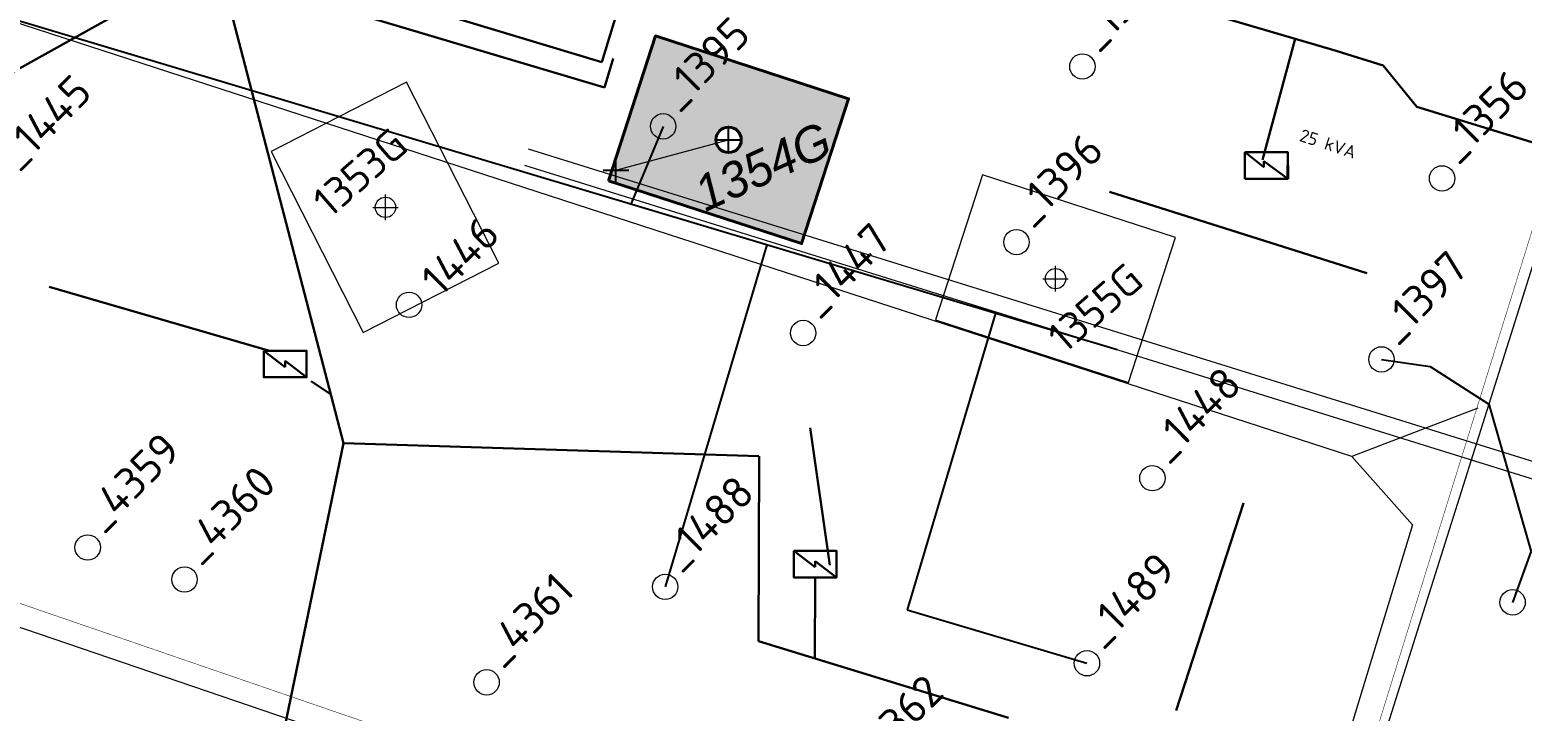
# Model space of a CAD drawing. Header units: millimetres. Extents: x 519 to 9564855, y -810 to 5021775.
# Drawn here: x 9534373 to 9534961, y 4999167 to 4999435 of the extents above; entities that cross this region are included whole.
import ezdxf
from ezdxf.enums import TextEntityAlignment as Align

# ---------------------------------------------------------------- set-up
doc = ezdxf.new("R2010")
doc.units = ezdxf.units.MM
doc.header["$LTSCALE"] = 2
doc.header["$MEASUREMENT"] = 0
doc.header["$PDMODE"] = 2
doc.header["$PDSIZE"] = 5
for name, color, linetype in [('OLD WELLS(dr.bfr2000)', 24, 'Continuous'), ('Скважины на 2014 год', 70, 'Continuous'), ('Сущ. Нефтепровод', 3, 'НЕФТЬ')]:
    doc.layers.add(name, color=color, linetype=linetype)
for name, color, linetype, lineweight in [('SteamInjInfrastructure', 25, 'Continuous', 100), ('Новый водовод', 5, 'g_122_vpr', 30), ('Скважины на 2024 год-125', 10, 'Continuous', 40), ('Электро', 1, 'Continuous', 30), ('Электроснаб', 1, 'Continuous', 18), ('Электроснабжене', 1, 'Continuous', 18)]:
    doc.layers.add(name, color=color, linetype=linetype, lineweight=lineweight)
doc.styles.add('92051501$0$STANDARD', font='simplex.shx')
doc.styles.add('Elect', font='isocpeur.ttf')
doc.styles.add('Line_GUGK', font='')
doc.styles.get("Standard").update_dxf_attribs({"font": 'isocpeur.ttf', "width": 0.5})
doc.styles.get('Line_GUGK').set_extended_font_data('Bm431', italic=True)
doc.linetypes.add('g_122_vpr', pattern='A,2,-2,3,-0.6,["Впр",Line_GUGK,S=2,R=0,X=0,Y=-1],-6.4,3,-2,8,-2,8,-2,6', length=45)
doc.linetypes.add('STM_LINE', pattern='A,0.5,-0.2,["S",92051501$0$STANDARD,S=0.1,R=0,X=-0.1,Y=-0.05],-0.05', length=0.75)
doc.linetypes.add('WTR_LINE', pattern='A,0.5,-0.2,["W",92051501$0$STANDARD,S=0.1,R=0,X=-0.1,Y=-0.05],-0.05', length=0.75)
doc.linetypes.add('НЕФТЬ', pattern='A,20,-1.5,[1,MG,S=1,R=0,X=0,Y=-1.3],-3.5', length=25)

msp = doc.modelspace()

# ---------------------------------------------------------------- hatches: boundary and pattern name
at = {"layer": 'Скважины на 2024 год-125', "linetype": 'ByBlock', "lineweight": 0, "true_color": 0xadddf7}
h = msp.add_hatch(color=141, dxfattribs=at)
h.dxf.hatch_style = 1
h.paths.add_polyline_path([(9534695.81277, 4999408.17102), (9534619.72825, 4999432.89238), (9534601.18723, 4999375.82898), (9534677.27175, 4999351.10762)])
h.paths.add_polyline_path([(9534653.5, 4999392, -1), (9534643.5, 4999392, -1)], flags=16)

# ---------------------------------------------------------------- linework, layer by layer
at = {"color": 5, "linetype": 'WTR_LINE', "lineweight": 0, "ltscale": 20, "const_width": 0.2, "elevation": 0}
msp.add_lwpolyline([(9533642.46967, 4999403.61724), (9533660.08179, 4999452.86258), (9534855.21779, 4999042.44456), (9534857.53498, 4999049.12221), (9534868.61061, 4999045.67408)], dxfattribs=at)
at = {"color": 5, "linetype": 'WTR_LINE', "lineweight": 0, "ltscale": 20, "const_width": 0.2}
msp.add_lwpolyline([(9534969.44, 4998377.69), (9534874.71, 4998409.85), (9534780.3, 4998443.01), (9534686.19, 4998476.27), (9534716.9, 4998571.67), (9534747.56, 4998666.89), (9534778.22, 4998762.12), (9534808.88, 4998857.34), (9534839.54, 4998952.57), (9534868.6, 4999045.64), (9534899.11, 4999143.64), (9534928.85, 4999239.19), (9534958.59, 4999334.74), (9534988.33, 4999430.29), (9534996.21226, 4999455.61449), (9534996.21226, 4999455.61449)], dxfattribs=at)
at = {"layer": 'OLD WELLS(dr.bfr2000)', "lineweight": 0}
for centre in [(9534788, 4999420.9), (9534622.7, 4999397.3), (9534929.8, 4999376.8), (9534762, 4999351.7), (9534522.5, 4999327), (9534677.9, 4999315.9), (9534905.9, 4999305.5), (9534815.6, 4999258.7), (9534395.8, 4999231.4), (9534434, 4999218.8), (9534623.5, 4999215.9), (9534957.6, 4999209.8), (9534789.8, 4999185.8), (9534553.1, 4999178.3)]:
    msp.add_circle(centre, 5, dxfattribs=at)
at = {"layer": 'SteamInjInfrastructure', "color": 6, "linetype": 'STM_LINE', "lineweight": 0, "ltscale": 15}
for p, q in [((9534894.27443, 4999267.1967, -5.57702), (9533572.69758, 4999696.07286)), ((9534861.50542, 4999013.44572, 0), (9535051.32735, 4999613.83879, 0)), ((9534943.9185, 4999286.31133, -0.70447), (9534894.27443, 4999267.1967, -5.57702)), ((9534894.27443, 4999267.1967, -5.57702), (9534918.20727, 4999240.30396, -5.57702)), ((9534918.20727, 4999240.30396, -5.57702), (9534885.38244, 4999133.22208, -5.57702)), ((9534714.94693, 4999082.18635, 0), (9534311.41295, 4999219.46581, 0))]:
    msp.add_line(p, q, dxfattribs=at)
at = {"layer": 'Новый водовод', "linetype": 'ByBlock', "lineweight": 25}
for p, q in [((9534905.9, 4999305.5), (9534925.13541, 4999302.68438, -3.14074)), ((9534925.10263, 4999302.68918, -3.13539), (9534948.27934, 4999287.91707, -1.78511)), ((9534948.28861, 4999287.89794), (9534964.88964, 4999229.72015)), ((9534964.80991, 4999229.75775, 1.77993), (9534957.6, 4999209.8))]:
    msp.add_line(p, q, dxfattribs=at)
at = {"layer": 'Скважины на 2014 год', "color": 0, "lineweight": 0, "ltscale": 5}
for p, q in [((9534569.4753, 4999388.44979, -21.0001), (9535034.59114, 4999243.89767)), ((9534567.99058, 4999381.96622, -21.1786), (9535035.48714, 4999236.67356))]:
    msp.add_line(p, q, dxfattribs=at)
at = {"layer": 'Скважины на 2024 год-125', "color": 0, "lineweight": 15}
msp.add_line((9534604.1, 4999380.1), (9534648.52, 4999392.03), dxfattribs=at)
at = {"layer": 'Скважины на 2024 год-125'}
msp.add_lwpolyline([(9534601.18723, 4999375.82898), (9534677.27175, 4999351.10762), (9534695.81277, 4999408.17102), (9534619.72825, 4999432.89238)], close=True, dxfattribs=at)
at = {"layer": 'Скважины на 2024 год-125', "color": 0, "linetype": 'ByBlock', "lineweight": 0}
for points in [[(9534468.11018, 4999387.42055), (9534504.42942, 4999316.14002), (9534557.88982, 4999343.37945), (9534521.57058, 4999414.65998)], [(9534730.08723, 4999321.12898), (9534806.17175, 4999296.40762), (9534824.71277, 4999353.47102), (9534748.62825, 4999378.19238)]]:
    msp.add_lwpolyline(points, close=True, dxfattribs=at)
at = {"layer": 'Скважины на 2024 год-125', "ltscale": 50}
msp.add_circle((9534648.5, 4999392), 5, dxfattribs=at)
at = {"layer": 'Скважины на 2024 год-125', "color": 0, "linetype": 'ByBlock', "lineweight": 0}
for centre in [(9534513.2, 4999365.4), (9534777.4, 4999337.3)]:
    msp.add_circle(centre, 4, dxfattribs=at)
at = {"layer": 'Скважины на 2024 год-125', "lineweight": 25}
for p in [(9534648.5, 4999392), (9534604.1, 4999380.1)]:
    msp.add_point(p, dxfattribs=at)
at = {"layer": 'Скважины на 2024 год-125', "color": 0, "linetype": 'ByBlock', "lineweight": 0}
for p in [(9534513.2, 4999365.4), (9534777.4, 4999337.3)]:
    msp.add_point(p, dxfattribs=at)
at = {"layer": 'Сущ. Нефтепровод', "linetype": 'ByBlock', "lineweight": 25}
for p, q in [((9534801.73886, 4999309.31989, -10.5893), (9534159.61101, 4999501.30323)), ((9534622.7, 4999397.3), (9534610.00531, 4999366.64437, -7.42743)), ((9534663.63827, 4999350.6092, -8.31189), (9534623.5, 4999215.9)), ((9534753.72431, 4999323.76694, -8.31189), (9534718.8906, 4999206.86056, -1.09848)), ((9534718.8906, 4999206.86056, -1.09848), (9534789.8, 4999185.8))]:
    msp.add_line(p, q, dxfattribs=at)
at = {"layer": 'Электро'}
for p, q in [((9534598.5193, 4999422.6079, -21.6376), (9534620.9075, 4999496.518, -21.6376)), ((9534495.4457, 4999453.6551, -21.6376), (9534598.5193, 4999422.6079, -21.6376)), ((9534492.183, 4999444.4661, -21.4956), (9534599.5872, 4999412.6093, -21.4956)), ((9534599.5872, 4999412.6093, -21.4956), (9534602.94973, 4999423.97069, -21.4956)), ((9534919.81685, 4999404.9455, 0), (9535061.64982, 4999361.57559, 0)), ((9534851.99153, 4999387.16051, 0), (9534869.03996, 4999387.26484, 0)), ((9534852.05623, 4999376.58816, 0), (9534851.99153, 4999387.16051, 0)), ((9534868.94271, 4999387.1664, 0), (9534852.34711, 4999387.06483, 0)), ((9534852.34711, 4999387.06483, 0), (9534859.55889, 4999381.2376, 0)), ((9534868.86901, 4999376.72393, 0), (9534868.94271, 4999387.1664, 0)), ((9534869.03996, 4999387.26484, 0), (9534869.10466, 4999376.69249, 0)), ((9534859.55889, 4999381.2376, 0), (9534859.54435, 4999383.61283, 0)), ((9534859.54435, 4999383.61283, 0), (9534868.86901, 4999376.72393, 0)), ((9534869.10466, 4999376.69249, 0), (9534852.05623, 4999376.58816, 0)), ((9534465.20225, 4999308.91082), (9534473.64827, 4999302.50492)), ((9534473.64827, 4999302.50492), (9534473.63373, 4999304.88015)), ((9534473.63373, 4999304.88015), (9534482.07974, 4999298.47424)), ((9534680.7178, 4999278.5069, -21.9047), (9534688.3722, 4999224.4201, -21.9047)), ((9534496.7227, 4999272.4722, -23.0866), (9534660.4589, 4999267.445, -21.5752)), ((9534674.18987, 4999230.03531), (9534682.63588, 4999223.62941)), ((9534682.63588, 4999223.62941), (9534682.62135, 4999226.00464)), ((9534682.62135, 4999226.00464), (9534691.06736, 4999219.59873)), ((9534758.88952, 4999164.30339, 0), (9534660.29793, 4999194.50077, -21.5752))]:
    msp.add_line(p, q, dxfattribs=at)
at = {"layer": 'Электро', "ltscale": 0.05}
for p, q in [((9534266.9703, 4999363.4111), (9534446.8925, 4999463.5422)), ((9534496.7227, 4999272.4722, -23.0866), (9534446.8925, 4999463.5422)), ((9534831.58903, 4999443.61409), (9534888.01063, 4999427.01048)), ((9534871.83641, 4999431.77019, 0), (9534858.97397, 4999384.06596, 0)), ((9534888.01063, 4999427.01048), (9534906.60809, 4999421.32372)), ((9534483.9708, 4999296.9709, -23.0866), (9534491.605, 4999291.7743, -23.0866)), ((9534459.60325, 4999093.8027, 0), (9534496.7227, 4999272.4722, -23.0866)), ((9534682.50424, 4999187.69926, -21.5692), (9534682.5847, 4999219.4428, -21.5692))]:
    msp.add_line(p, q, dxfattribs=at)
at = {"layer": 'Электро', "ltscale": 25}
for p, q in [((9534906.60809, 4999421.32372), (9534919.81685, 4999404.9455, 0)), ((9534798.65474, 4999371.47411), (9534900.16651, 4999339.44438)), ((9534380.6589, 4999334.1061, -24.0963), (9534467.50408, 4999308.91082)), ((9534660.29793, 4999194.50077, -21.5752), (9534660.59801, 4999267.445, -21.5752)), ((9534851.45881, 4999248.81785), (9534824.92156, 4999167.1446))]:
    msp.add_line(p, q, dxfattribs=at)
at = {"layer": 'Электро'}
for points in [[(9534465.20225, 4999308.91082), (9534482.07974, 4999308.91082), (9534482.07974, 4999298.47424), (9534465.20225, 4999298.47424)], [(9534674.18987, 4999230.03531), (9534691.06736, 4999230.03531), (9534691.06736, 4999219.59873), (9534674.18987, 4999219.59873)]]:
    msp.add_lwpolyline(points, close=True, dxfattribs=at)
at = {"layer": 'Электроснаб', "color": 1, "lineweight": 0, "ltscale": 0.05}
for p, q in [((9534831.58903, 4999443.61409), (9534888.01063, 4999427.01048)), ((9534871.83641, 4999431.77019, 0), (9534858.97397, 4999384.06596, 0)), ((9534888.01063, 4999427.01048), (9534906.60809, 4999421.32372))]:
    msp.add_line(p, q, dxfattribs=at)
at = {"layer": 'Электроснаб', "color": 1, "lineweight": 0, "ltscale": 25}
for p, q in [((9534906.60809, 4999421.32372), (9534919.81685, 4999404.9455, 0)), ((9534798.65474, 4999371.47411), (9534900.16651, 4999339.44438)), ((9534851.45881, 4999248.81785), (9534824.92156, 4999167.1446))]:
    msp.add_line(p, q, dxfattribs=at)
at = {"layer": 'Электроснаб', "color": 1, "linetype": 'ByBlock', "lineweight": 0}
msp.add_line((9534919.81685, 4999404.9455, 0), (9535061.64982, 4999361.57559, 0), dxfattribs=at)
at = {"layer": 'Электроснаб', "color": 1, "lineweight": 0}
for p, q in [((9534851.99153, 4999387.16051, 0), (9534869.03996, 4999387.26484, 0)), ((9534852.05623, 4999376.58816, 0), (9534851.99153, 4999387.16051, 0)), ((9534868.94271, 4999387.1664, 0), (9534852.34711, 4999387.06483, 0)), ((9534852.34711, 4999387.06483, 0), (9534859.55889, 4999381.2376, 0)), ((9534868.86901, 4999376.72393, 0), (9534868.94271, 4999387.1664, 0)), ((9534869.03996, 4999387.26484, 0), (9534869.10466, 4999376.69249, 0)), ((9534859.55889, 4999381.2376, 0), (9534859.54435, 4999383.61283, 0)), ((9534859.54435, 4999383.61283, 0), (9534868.86901, 4999376.72393, 0)), ((9534869.10466, 4999376.69249, 0), (9534852.05623, 4999376.58816, 0))]:
    msp.add_line(p, q, dxfattribs=at)
at = {"layer": 'Электроснабжене', "color": 1, "lineweight": 0, "ltscale": 0.05}
for p, q in [((9534831.58903, 4999443.61409), (9534888.01063, 4999427.01048)), ((9534871.83641, 4999431.77019, 0), (9534858.97397, 4999384.06596, 0)), ((9534888.01063, 4999427.01048), (9534906.60809, 4999421.32372))]:
    msp.add_line(p, q, dxfattribs=at)
at = {"layer": 'Электроснабжене', "color": 1, "lineweight": 0, "ltscale": 25}
for p, q in [((9534906.60809, 4999421.32372), (9534919.81685, 4999404.9455, 0)), ((9534798.65474, 4999371.47411), (9534900.16651, 4999339.44438)), ((9534851.45881, 4999248.81785), (9534824.92156, 4999167.1446))]:
    msp.add_line(p, q, dxfattribs=at)
at = {"layer": 'Электроснабжене', "color": 1, "linetype": 'ByBlock', "lineweight": 0}
msp.add_line((9534919.81685, 4999404.9455, 0), (9535061.64982, 4999361.57559, 0), dxfattribs=at)
at = {"layer": 'Электроснабжене', "color": 1, "lineweight": 0}
for p, q in [((9534851.99153, 4999387.16051, 0), (9534869.03996, 4999387.26484, 0)), ((9534852.05623, 4999376.58816, 0), (9534851.99153, 4999387.16051, 0)), ((9534868.94271, 4999387.1664, 0), (9534852.34711, 4999387.06483, 0)), ((9534852.34711, 4999387.06483, 0), (9534859.55889, 4999381.2376, 0)), ((9534868.86901, 4999376.72393, 0), (9534868.94271, 4999387.1664, 0)), ((9534869.03996, 4999387.26484, 0), (9534869.10466, 4999376.69249, 0)), ((9534859.55889, 4999381.2376, 0), (9534859.54435, 4999383.61283, 0)), ((9534859.54435, 4999383.61283, 0), (9534868.86901, 4999376.72393, 0)), ((9534869.10466, 4999376.69249, 0), (9534852.05623, 4999376.58816, 0))]:
    msp.add_line(p, q, dxfattribs=at)

# ---------------------------------------------------------------- texts
at = {"layer": 'OLD WELLS(dr.bfr2000)', "lineweight": 0, "style": 'Elect'}
for s, rotation, p in [(' _1355', 44.99999992, (9534788, 4999420.9)), (' _1395', 44.99999992, (9534622.7, 4999397.3)), (' _1445', 44.99999992, (9534362.5, 4999374)), (' _1356', 44.99999992, (9534929.8, 4999376.8)), (' _1396', 44.99999992, (9534762, 4999351.7)), (' 1446', 45, (9534529.38321, 4999324.15374)), (' _1447', 44.99999992, (9534677.9, 4999315.9)), (' _1397', 44.99999992, (9534905.9, 4999305.5)), (' _1448', 44.99999992, (9534815.6, 4999258.7)), (' _4359', 44.99999992, (9534395.8, 4999231.4)), (' _4360', 44.99999992, (9534434, 4999218.8)), (' _1488', 44.99999992, (9534623.5, 4999215.9)), (' _1489', 44.99999992, (9534789.8, 4999185.8)), (' _4361', 44.99999992, (9534553.1, 4999178.3)), (' _4362', 44.99999992, (9534697.2, 4999136.5))]:
    msp.add_text(s, height=12.5, rotation=rotation, dxfattribs=at).set_placement(p)
at = {"layer": 'Скважины на 2024 год-125', "lineweight": 0, "style": 'Line_GUGK'}
msp.add_text('1354G', height=14, rotation=24.53604757, dxfattribs=at).set_placement((9534641.05533, 4999359.66913), align=Align.BOTTOM_LEFT)
at = {"layer": 'Скважины на 2024 год-125', "color": 0, "linetype": 'ByBlock', "lineweight": 0, "style": 'Elect'}
for s, p in [('1353G', (9534491.32369, 4999360.83655)), ('1355G', (9534781.06596, 4999307.51021, 11.92252))]:
    msp.add_text(s, height=12, rotation=41, dxfattribs=at).set_placement(p)
at = {"layer": 'Электро'}
msp.add_text('25 kVA', height=5, rotation=341.691556, dxfattribs=at).set_placement((9534873.22444, 4999391.66304, -0.00006))
at = {"layer": 'Электроснаб', "color": 1, "lineweight": 0}
msp.add_text('25 kVA', height=5, rotation=341.691556, dxfattribs=at).set_placement((9534873.22444, 4999391.66304, -0.00006))
at = {"layer": 'Электроснабжене', "color": 1, "lineweight": 0}
msp.add_text('25 kVA', height=5, rotation=341.691556, dxfattribs=at).set_placement((9534873.22444, 4999391.66304, -0.00006))

doc.saveas('drawing.dxf')
